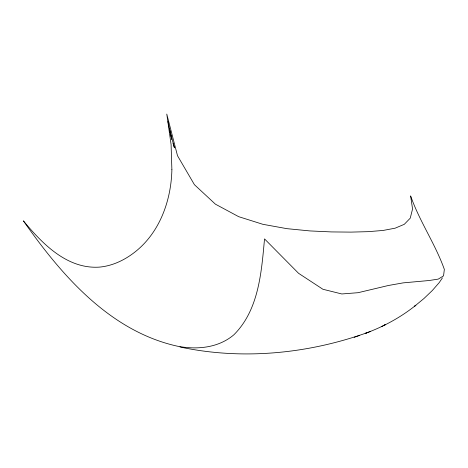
<?xml version="1.0" encoding="UTF-8"?>
<svg xmlns="http://www.w3.org/2000/svg" width="468" height="468" viewBox="0 0 468 468"><rect width="100%" height="100%" fill="white"/><g stroke="black" fill="none" stroke-linecap="round" stroke-linejoin="round"><path stroke-width="0.7" d="M442.453 277.846L439.183 282.643L432.303 290.523L423.961 298.508L414.695 306.148L415.871 305.224C400.725 317.392 383.409 326.775 365.175 333.415L370.2 331.56M383.707 325.506L385.655 324.494L381.613 326.57M367.555 332.537C307.979 353.878 242.067 360.307 179.952 346.975M354.182 337.323L359.652 335.398M173.049 143.202L174.424 147.818L169.357 128.864L171.744 139.376L167.942 121.563M171.885 169.709C171.165 201.345 159.161 234.181 133.029 253.48A98.701 69.679 -74.7 0 1 99.198 267.134C67 269.159 42.278 243.682 23.4 220.855C61.402 275.166 109.781 331.209 177.471 346.203C196.858 349.918 218.375 348.022 233.912 334.755C258.915 309.775 261.448 272.13 264.531 238.902L298.561 273.3L322.914 289.265L341.81 293.962L358.079 292.693L388.446 285.48L403.194 282.871L429.08 280.519L438.235 279.115L443.553 275.863L444.343 269.392C435.31 243.951 419.562 221.452 410.617 195.893L412.554 208.985L410.243 218.176L404.288 224.318L395.115 228.191L383.023 230.461L368.246 231.66L350.977 232.11L331.443 231.923L309.945 230.929L286.89 228.659L262.87 224.307L238.686 216.678L215.409 204.165L194.425 184.696L177.495 155.698L166.778 114.075L171.089 144.53L171.885 169.709"/></g></svg>
